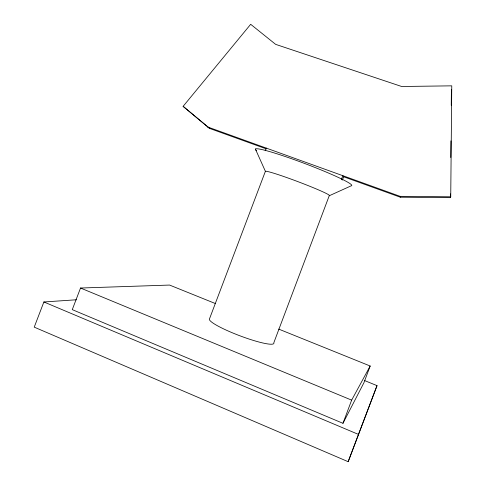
<?xml version="1.0" encoding="UTF-8"?>
<svg xmlns="http://www.w3.org/2000/svg" width="486" height="486" viewBox="0 0 486 486"><rect width="100%" height="100%" fill="white"/><g stroke="black" fill="none" stroke-linecap="round" stroke-linejoin="round"><path stroke-width="0.73" d="M341.3 179.729L342.818 175.689L343.62 176.758L400.3 197.201L450.388 197.662L450.425 193.878M450.765 157.537L450.923 140.879M451.251 105.292L451.403 89.394M450.388 197.662L450.735 196.8L451.767 85.84L401.667 86.496L275.647 44.36L250.679 24.3L183.119 106.343L209.612 128.425L266.383 148.898M76.424 299.777L43.88 301.964L34.233 327.145L348.17 461.7L377.021 385.635L364.378 380.483M377.021 385.635L348.17 461.7M215.328 303.525L169.578 285.063L80.536 288.028L72.268 309.637L342.97 423.306L351.645 400.13L370.18 366.013L278.678 329.089M370.18 366.013L363.911 382.761L342.97 423.306M256.462 150.551A51.516 3.979 20.7 0 1 302.547 162.695A51.516 3.979 20.7 0 1 351.044 185.889L329.222 195.767L273.825 342.727A34.451 4.896 20.7 0 1 242.484 336.755A34.451 4.896 20.7 0 1 209.357 319.223L265.392 171.315L255.399 149.05M342.363 180.087L343.62 176.758M265.222 150.721L266.225 148.078M207.455 126.895L400.1 196.338L450.735 196.8M80.536 288.028L351.645 400.13M43.88 301.964L358.389 434.375M183.119 106.343L209.612 128.425M400.1 196.338L400.3 197.201M265.392 171.315A34.318 1.908 20.7 0 1 300.688 182.7A34.318 1.908 20.7 0 1 329.222 195.767"/></g></svg>
